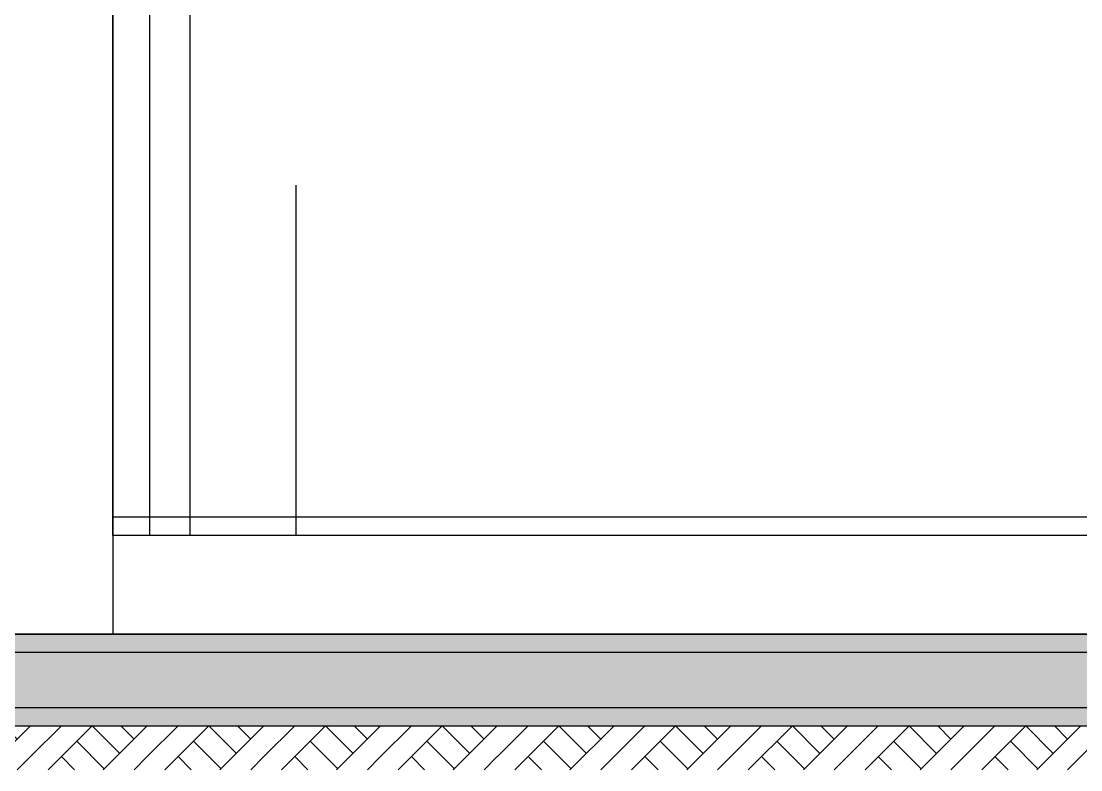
# Model space of a CAD drawing. Extents: x 220580 to 2027826, y -309201 to 71987.
# Drawn here: x 393698 to 396589, y -224399 to -222355 of the extents above; entities that cross this region are included whole.
import ezdxf

# ---------------------------------------------------------------- set-up
doc = ezdxf.new("R2010")
doc.units = 0
for name, pattern in [('20剖面图$0$DASH', [0.35, 0.25, -0.1]), ('__DASH', [0.35, 0.25, -0.1]), ('DASH', [0.35, 0.25, -0.1]), ('DOTE', [2.42, 2, -0.2, 0.02, -0.2])]:
    doc.linetypes.add(name, pattern=pattern)
for name, color, linetype in [('!ZN3-铝板幕墙-3', 3, 'Continuous'), ('20剖面图$0$A-HATCH-1', 252, 'Continuous'), ('20剖面图$0$AS-COLN', 6, 'Continuous'), ('A-AXIS-DOTE', 14, 'DOTE'), ('A-AXIS-DP', 126, 'Continuous'), ('A-HATCH-1', 252, 'Continuous'), ('A-LIN-V', 9, 'Continuous'), ('A-SFCE', 30, 'Continuous'), ('AS-COLN', 6, 'Continuous'), ('COLUMN', 4, 'Continuous')]:
    doc.layers.add(name, color=color, linetype=linetype)

# ---------------------------------------------------------------- blocks, each defined once
blk = doc.blocks.new('5555rrrrrrrrrrr')
at = {"color": 6, "linetype": 'DASH'}
blk.add_lwpolyline([(-1626925, 568562.5), (-1636625, 568562.5), (-1636625, 574792.5), (-1626925, 574792.5), (-1626925, 568562.5)], dxfattribs=at)
at = {"layer": 'A-AXIS-DOTE'}
for p, q in [((-1636525, 575655), (-1636525, 568562.5)), ((-1636415, 575655), (-1636415, 568562.5))]:
    blk.add_line(p, q, dxfattribs=at)
at = {"layer": 'A-LIN-V'}
blk.add_lwpolyline([(-1626425, 568562.5), (-1636125, 568562.5), (-1636125, 569518.9)], dxfattribs=at)
blk = doc.blocks.new('$LinePat$素土夯实')
at = {"color": 0}
for p, q in [((0, -210), (210, 0)), ((120, -300), (420, 0)), ((420, 0), (607.5, -187.5)), ((495, -300), (795, 0)), ((615, 0), (705, -90)), ((315, -105), (502.5, -292.5)), ((210, -210), (300, -300)), ((705, -300), (795, -210))]:
    blk.add_line(p, q, dxfattribs=at)
blk = doc.blocks.new('20250821141233')
at = {"layer": 'A-AXIS-DOTE', "linetype": '__DASH', "ltscale": 2}
blk.add_line((131047.7, 0), (-5335.3, 0), dxfattribs=at)
blk = doc.blocks.new('20250828132035')
at = {"layer": '20剖面图$0$A-HATCH-1'}
h = blk.add_hatch(dxfattribs=at)
h.set_pattern_fill('混凝土', color=256, scale=50)
h.set_pattern_definition([(50, (1654310.4, -568157.45), (358.63009, -31.376067), [37.5, -412.5]), (355, (1654310.4, -568157.45), (-69.37567, 376.09607), [30, -330]), (100.4514, (1654340.3, -568160.07), (289.25469, 344.71977), [31.870095, -350.571056]), (46.1842, (1654310.4, -568057.45), (533.62052, -82.75951), [56.25, -618.75]), (96.6356, (1654354.87, -568064.35), (467.33135, 487.05894), [47.80514, -525.8565]), (351.1842, (1654310.4, -568057.45), (467.33097, 487.0593), [45, -495]), (21, (1654360.4, -568082.45), (298.453526, -201.309445), [37.5, -412.5]), (326, (1654360.4, -568082.45), (121.657666, 362.57502), [30, -330]), (71.4514, (1654385.27, -568099.23), (420.111314, 161.26525), [31.870095, -350.571056]), (37.5, (1654310.4, -568157.45), (6.079928, 166.446927), [0, -326, 0, -335, 0, -331.25]), (7.5, (1654310.4, -568157.45), (131.534769, 197.205856), [0, -191, 0, -318.5, 0, -126.25]), (327.5, (1654198.9, -568157.45), (266.911218, -11.277436), [0, -125, 0, -390, 0, -517.5]), (317.5, (1654148.9, -568157.45), (291.593085, 50.05249), [0, -162.5, 0, -259, 0, -367.5])])
h.paths.add_polyline_path([(-15000, -200), (0, -200), (0, 0), (-15000, 0)])
at = {"color": 6, "linetype": '20剖面图$0$DASH'}
blk.add_lwpolyline([(-600, 320), (-10300, 320), (-10300, 6550), (-600, 6550), (-600, 320)], dxfattribs=at)
at = {"layer": '20剖面图$0$AS-COLN'}
blk.add_lwpolyline([(-15300, -200), (0, -200), (0, 0), (-15300, 0)], dxfattribs=at)
blk = doc.blocks.new('A$Cd368c47f')
at = {"ltscale": 30}
blk.add_blockref('20250828132035', (200, 0), dxfattribs=at)

msp = doc.modelspace()

# ---------------------------------------------------------------- hatches: boundary and pattern name
at = {"layer": 'A-HATCH-1'}
h = msp.add_hatch(dxfattribs=at)
h.set_pattern_fill('混凝土', color=256, scale=50)
h.set_pattern_definition([(50, (2058558.6, -792236.42), (358.63009, -31.376067), [37.5, -412.5]), (355, (2058558.6, -792236.42), (-69.37567, 376.09607), [30, -330]), (100.4514, (2058588.48, -792239.04), (289.25469, 344.71977), [31.870095, -350.571056]), (46.1842, (2058558.6, -792136.4), (533.62052, -82.75951), [56.25, -618.75]), (96.6356, (2058603.06, -792143.3), (467.33135, 487.05894), [47.80514, -525.8565]), (351.1842, (2058558.6, -792136.4), (467.33097, 487.0593), [45, -495]), (21, (2058608.6, -792161.42), (298.453526, -201.309445), [37.5, -412.5]), (326, (2058608.6, -792161.42), (121.657666, 362.57502), [30, -330]), (71.4514, (2058633.46, -792178.2), (420.111314, 161.26525), [31.870095, -350.571056]), (37.5, (2058558.59, -792236.42), (6.079928, 166.446927), [0, -326, 0, -335, 0, -331.25]), (7.5, (2058558.59, -792236.42), (131.534769, 197.205856), [0, -191, 0, -318.5, 0, -126.25]), (327.5, (2058447.09, -792236.42), (266.911218, -11.277436), [0, -125, 0, -390, 0, -517.5]), (317.5, (2058397.1, -792236.42), (291.593085, 50.05249), [0, -162.5, 0, -259, 0, -367.5])])
h.paths.add_polyline_path([(389248.2, -224279), (404248.2, -224279), (404248.2, -224079), (389248.2, -224079)])

# ---------------------------------------------------------------- linework, layer by layer
at = {"layer": 'A-SFCE'}
msp.add_line((389148.2, -224029), (404748.2, -224029), dxfattribs=at)
at = {"layer": 'AS-COLN'}
msp.add_lwpolyline([(388948.2, -224279), (404248.2, -224279), (404248.2, -224079), (388948.2, -224079)], dxfattribs=at)
at = {"layer": 'COLUMN'}
for p, q in [((393948.2, -216699), (393948.2, -224029)), ((393948.2, -224029), (393148.2, -224029))]:
    msp.add_line(p, q, dxfattribs=at)

# ---------------------------------------------------------------- block references
at = {"layer": 'A-AXIS-DP', "ltscale": 2800}
msp.add_blockref('20250821141233', (278948.2, -224029), dxfattribs=at)
at = {"layer": 'A-HATCH-1', "xscale": 0.4004620719068419, "yscale": 0.4, "zscale": 0.4}
for p in [(393405.3, -224279), (393723.7, -224279), (394042.1, -224279), (394360.4, -224279), (394678.8, -224279), (394997.2, -224279), (395315.5, -224279), (395633.9, -224279), (395952.3, -224279), (396270.6, -224279), (396589, -224279)]:
    msp.add_blockref('$LinePat$素土夯实', p, dxfattribs=at)
at = {"layer": 'A-LIN-V'}
msp.add_blockref('5555rrrrrrrrrrr', (2030573.2, -792321.5), dxfattribs=at)

# ---------------------------------------------------------------- next in the draw order: block references
at = {"layer": '!ZN3-铝板幕墙-3', "ltscale": 2000}
msp.add_blockref('A$Cd368c47f', (404048.2, -224029), dxfattribs=at)

doc.saveas('drawing.dxf')
